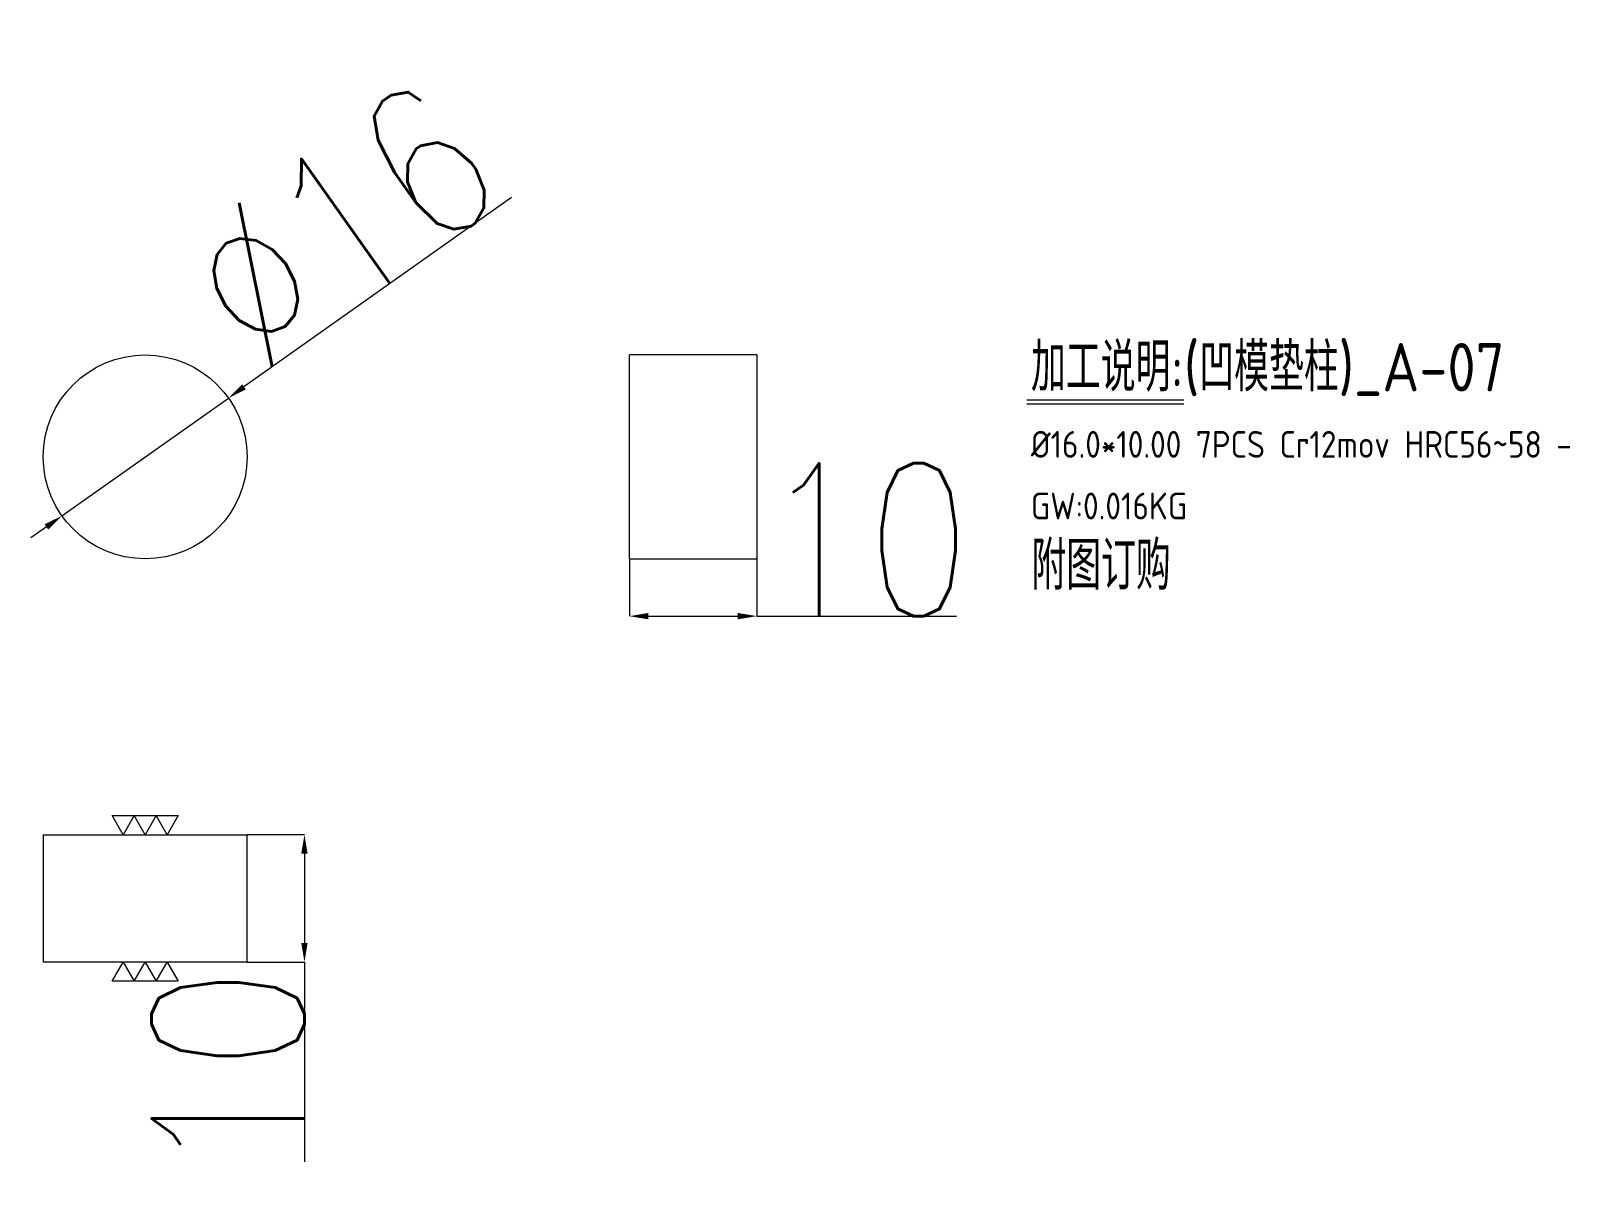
# Model space of a CAD drawing. Header units: millimetres. Extents: x -10453 to -10332, y 64713 to 64804.
import ezdxf

# ---------------------------------------------------------------- set-up
doc = ezdxf.new("R2010")
doc.units = ezdxf.units.MM
doc.linetypes.add('$TD_AUDIT_GENERATED_(21EAF7)', pattern=[0])
doc.layers.add('DIM', color=4, linetype='Continuous', lineweight=20)
doc.layers.add('PPS2', color=1, linetype='$TD_AUDIT_GENERATED_(21EAF7)', lineweight=25)
doc.layers.add('PH2_P', color=2, linetype='Continuous')
doc.styles.add('gbenor', font='gbenor.shx', dxfattribs={"bigfont": 'gbcbig.shx'})
doc.styles.add('TXT', font='txt.shx', dxfattribs={"width": 0.8, "bigfont": 'ctxt.shx'})
doc.dimstyles.new('零件', dxfattribs={"dimscale": 1.5, "dimtxt": 8, "dimasz": 1, "dimexe": 0, "dimexo": 0, "dimgap": 0, "dimtad": 1, "dimtxsty": 'TXT', "dimcen": 0, "dimclrd": 252, "dimclre": 252, "dimclrt": 4, "dimazin": 3, "dimtp": 0.001, "dimtm": 0.001, "dimtfac": 1, "dimtmove": 0, "dimatfit": 3, "dimlwd": 5, "dimlwe": 5})

# ---------------------------------------------------------------- blocks, each defined once
blk = doc.blocks.new('*D1107')
at = {"layer": 'Defpoints', "color": 0}
for p in [(-10436.11, 64740.61), (-10436.11, 64730.61), (-10431.61, 64730.61)]:
    blk.add_point(p, dxfattribs=at)
at = {"layer": 'PH2_P', "color": 252, "linetype": 'Continuous', "lineweight": 5}
for p, q in [((-10436.11, 64740.61), (-10431.61, 64740.61)), ((-10431.61, 64739.11), (-10431.61, 64732.11)), ((-10436.11, 64730.61), (-10431.61, 64730.61)), ((-10431.61, 64730.61), (-10431.61, 64714.94))]:
    blk.add_line(p, q, dxfattribs=at)
at = {"layer": 'PH2_P', "color": 252}
for points in [[(-10431.36, 64739.11), (-10431.86, 64739.11), (-10431.61, 64740.61)], [(-10431.86, 64732.11), (-10431.36, 64732.11), (-10431.61, 64730.61)]]:
    blk.add_solid(points, dxfattribs=at)
at = {"layer": 'PH2_P', "color": 4, "lineweight": 5, "insert": (-10437.61, 64722.02), "char_height": 12, "attachment_point": 5, "rotation": 90, "style": 'TXT'}
blk.add_mtext('10', dxfattribs=at)
blk = doc.blocks.new('*D1108')
at = {"layer": 'Defpoints', "color": 0}
for p in [(-10406.11, 64762.26), (-10396.11, 64762.26), (-10396.11, 64757.76)]:
    blk.add_point(p, dxfattribs=at)
at = {"layer": 'PH2_P', "color": 252, "linetype": 'Continuous', "lineweight": 5}
for p, q in [((-10406.11, 64762.26), (-10406.11, 64757.76)), ((-10396.11, 64762.26), (-10396.11, 64757.76)), ((-10404.61, 64757.76), (-10397.61, 64757.76)), ((-10396.11, 64757.76), (-10380.44, 64757.76))]:
    blk.add_line(p, q, dxfattribs=at)
at = {"layer": 'PH2_P', "color": 252}
for points in [[(-10404.61, 64758.01), (-10404.61, 64757.51), (-10406.11, 64757.76)], [(-10397.61, 64757.51), (-10397.61, 64758.01), (-10396.11, 64757.76)]]:
    blk.add_solid(points, dxfattribs=at)
at = {"layer": 'PH2_P', "color": 4, "lineweight": 5, "insert": (-10387.52, 64763.76), "char_height": 12, "attachment_point": 5, "style": 'TXT'}
blk.add_mtext('10', dxfattribs=at)
blk = doc.blocks.new('*D1109')
at = {"layer": 'Defpoints', "color": 0}
for p in [(-10437.58, 64774.88), (-10450.64, 64765.63)]:
    blk.add_point(p, dxfattribs=at)
at = {"layer": 'PH2_P', "color": 252, "linetype": 'Continuous', "lineweight": 5}
for p, q in [((-10415.37, 64790.63), (-10436.36, 64775.75)), ((-10450.64, 64765.63), (-10437.58, 64774.88)), ((-10451.86, 64764.77), (-10453.09, 64763.9))]:
    blk.add_line(p, q, dxfattribs=at)
at = {"layer": 'PH2_P', "color": 252}
for points in [[(-10436.5, 64775.96), (-10436.21, 64775.55), (-10437.58, 64774.88)], [(-10451.72, 64764.56), (-10452.01, 64764.97), (-10450.64, 64765.63)]]:
    blk.add_solid(points, dxfattribs=at)
at = {"layer": 'PH2_P', "color": 4, "lineweight": 5, "insert": (-10428.72, 64788.52), "char_height": 12, "attachment_point": 5, "rotation": 35.3183, "style": 'TXT'}
blk.add_mtext('%%c16', dxfattribs=at)

msp = doc.modelspace()

# ---------------------------------------------------------------- linework, layer by layer
at = {"layer": 'DIM', "color": 8, "linetype": 'Continuous', "lineweight": 5}
for p, q in [((-10374.917, 64774.74), (-10362.605, 64774.74)), ((-10374.917, 64774.42), (-10362.605, 64774.42))]:
    msp.add_line(p, q, dxfattribs=at)
at = {"layer": 'PH2_P', "color": 2, "linetype": 'Continuous', "lineweight": 5}
for points in [[(-10441.512, 64742.108), (-10442.378, 64740.608), (-10443.244, 64742.108), (-10444.11, 64740.608), (-10444.976, 64742.108), (-10445.842, 64740.608), (-10446.708, 64742.108), (-10441.512, 64742.108)], [(-10446.708, 64729.108), (-10445.842, 64730.608), (-10444.976, 64729.108), (-10444.11, 64730.608), (-10443.244, 64729.108), (-10442.378, 64730.608), (-10441.512, 64729.108), (-10446.708, 64729.108)]]:
    msp.add_lwpolyline(points, close=True, dxfattribs=at)
at = {"layer": 'PPS2', "color": 11, "linetype": 'Continuous', "lineweight": 5}
for p, q in [((-10396.11, 64778.26), (-10406.11, 64778.26)), ((-10406.11, 64762.26), (-10406.11, 64778.26)), ((-10396.11, 64778.26), (-10396.11, 64770.26)), ((-10396.11, 64770.26), (-10396.11, 64762.26)), ((-10406.11, 64762.26), (-10396.11, 64762.26)), ((-10452.11, 64740.608), (-10452.11, 64730.608)), ((-10452.11, 64740.608), (-10436.11, 64740.608)), ((-10436.11, 64730.608), (-10436.11, 64740.608)), ((-10436.11, 64730.608), (-10452.11, 64730.608))]:
    msp.add_line(p, q, dxfattribs=at)
at = {"layer": 'PPS2', "color": 42, "linetype": 'Continuous', "lineweight": 5}
msp.add_circle((-10444.11, 64770.26), 8, dxfattribs=at)

# ---------------------------------------------------------------- texts
at = {"layer": 'DIM', "color": 4, "lineweight": 5, "style": 'gbenor'}
for s, height, p in [('加工说明:(凹模垫柱)_A-07', 3.8, (-10374.592, 64775.399)), ('%%C16.0*10.00 7PCS Cr12mov HRC56~58 -', 2.1, (-10374.602, 64770.194)), ('GW:0.016KG', 2.1, (-10374.602, 64765.354))]:
    msp.add_text(s, height=height, dxfattribs=at).set_placement(p)
at = {"layer": 'DIM', "color": 21, "lineweight": 5, "style": 'gbenor'}
msp.add_text('附图订购', height=3.8, dxfattribs=at).set_placement((-10374.565, 64759.832))

# ---------------------------------------------------------------- dimensions: what is measured, and where the dimension line sits
at = {"layer": 'PH2_P', "color": 2, "linetype": 'Continuous', "lineweight": 5}
dim = msp.add_diameter_dim_2p(p1=(-10450.638, 64765.635), p2=(-10437.583, 64774.885), dimstyle='零件', dxfattribs=at)
dim.commit()
dim.dimension.update_dxf_attribs({"geometry": '*D1109', "text_midpoint": (-10428.719, 64788.518)})
dim = msp.add_linear_dim(base=(-10396.11, 64757.76), p1=(-10406.11, 64762.26), p2=(-10396.11, 64762.26), dimstyle='零件', dxfattribs=at)
dim.commit()
dim.dimension.update_dxf_attribs({"geometry": '*D1108', "text_midpoint": (-10387.525, 64763.76)})
dim = msp.add_linear_dim(base=(-10431.61, 64730.608), p1=(-10436.11, 64740.608), p2=(-10436.11, 64730.608), angle=90, dimstyle='零件', dxfattribs=at)
dim.commit()
dim.dimension.update_dxf_attribs({"geometry": '*D1107', "text_midpoint": (-10437.61, 64722.022)})

doc.saveas('drawing.dxf')
